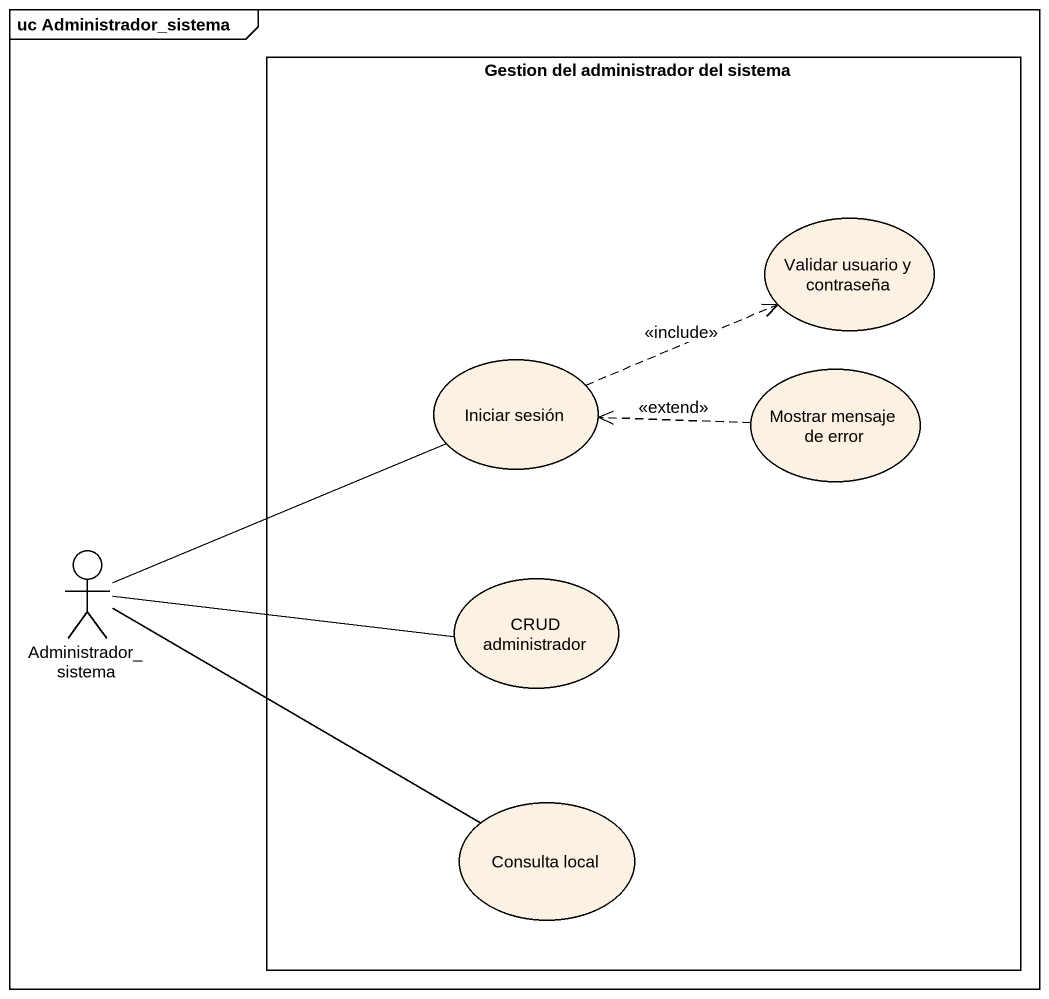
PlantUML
@startuml
mainframe uc Administrador_sistema
rectangle "Gestion del administrador del sistema" as Gestion_del_administrador {
  usecase "Validar usuario y contraseña" as Validar_usuario_y_contraseña
  usecase "Iniciar sesión" as Iniciar_sesión
  usecase "Mostrar mensaje de error" as Mostrar_mensaje_de_error
  usecase "CRUD administrador" as CRUD_administrador
  usecase "Consulta local" as Consulta_local
}
actor Administrador_sistema
Iniciar_sesión .right.> Validar_usuario_y_contraseña : <<include>>
Mostrar_mensaje_de_error .left.> Iniciar_sesión : <<extend>>
Administrador_sistema -right- Iniciar_sesión
Administrador_sistema -right- CRUD_administrador
Administrador_sistema -right- Consulta_local
@enduml
